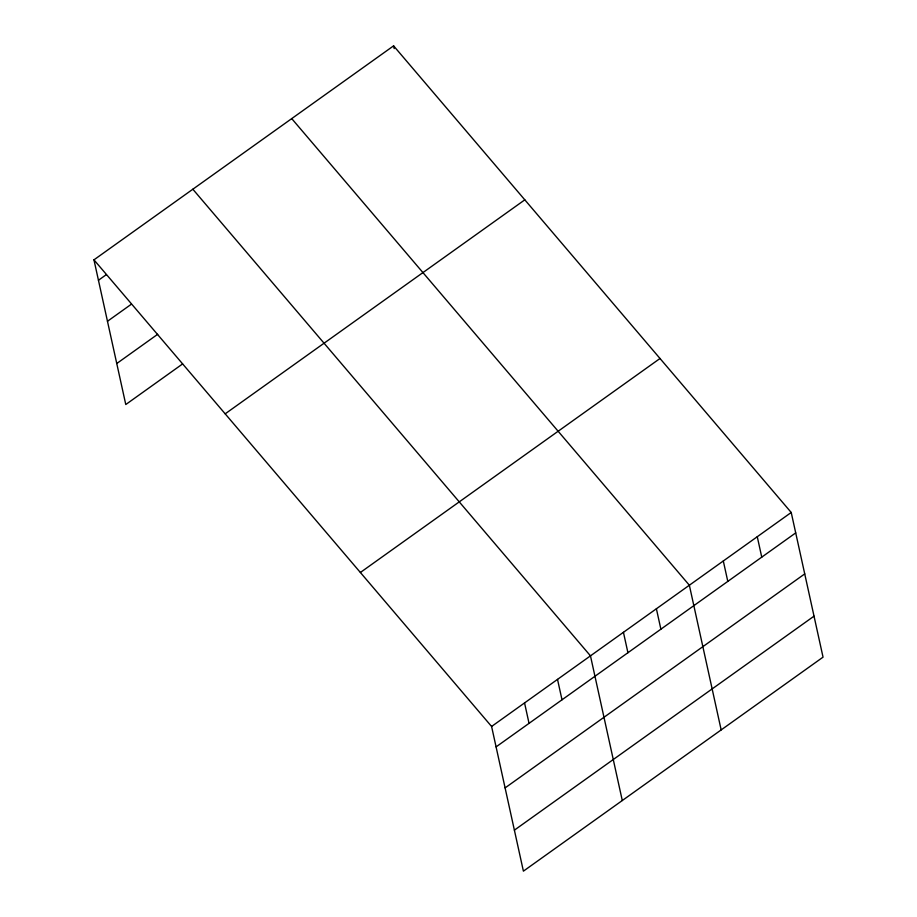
<?xml version="1.0" encoding="UTF-8"?>
<svg xmlns="http://www.w3.org/2000/svg" width="917" height="917" viewBox="0 0 917 917"><rect width="100%" height="100%" fill="white"/><g stroke="black" fill="none" stroke-linecap="round" stroke-linejoin="round"><path stroke-width="1.38" d="M93.958 259.843L393.599 45.85L791.222 512.477L823.042 657.157L523.401 871.15L491.592 726.47L93.958 259.843L125.778 404.523L182.598 363.934M98.451 280.258L106.406 274.584M107.472 321.271L131.337 304.226M116.757 363.522L157.678 334.292M225.181 413.831L524.811 199.837M360.381 572.483L660.011 358.49M491.592 726.47L791.222 512.477M496.086 746.885L795.715 532.892M505.107 787.898L804.736 573.904M514.391 830.149L814.021 616.155M291.721 118.602L689.355 585.229L721.163 729.921M192.845 189.223L590.468 655.85L622.288 800.53M757.27 536.732L761.752 557.146M723.307 560.975L727.8 581.401M656.389 608.773L660.882 629.188M623.434 632.306L627.927 652.732M557.513 679.394L562.006 699.809M393.599 45.85L394.195 48.578M524.558 702.926L529.04 723.353"/></g></svg>
